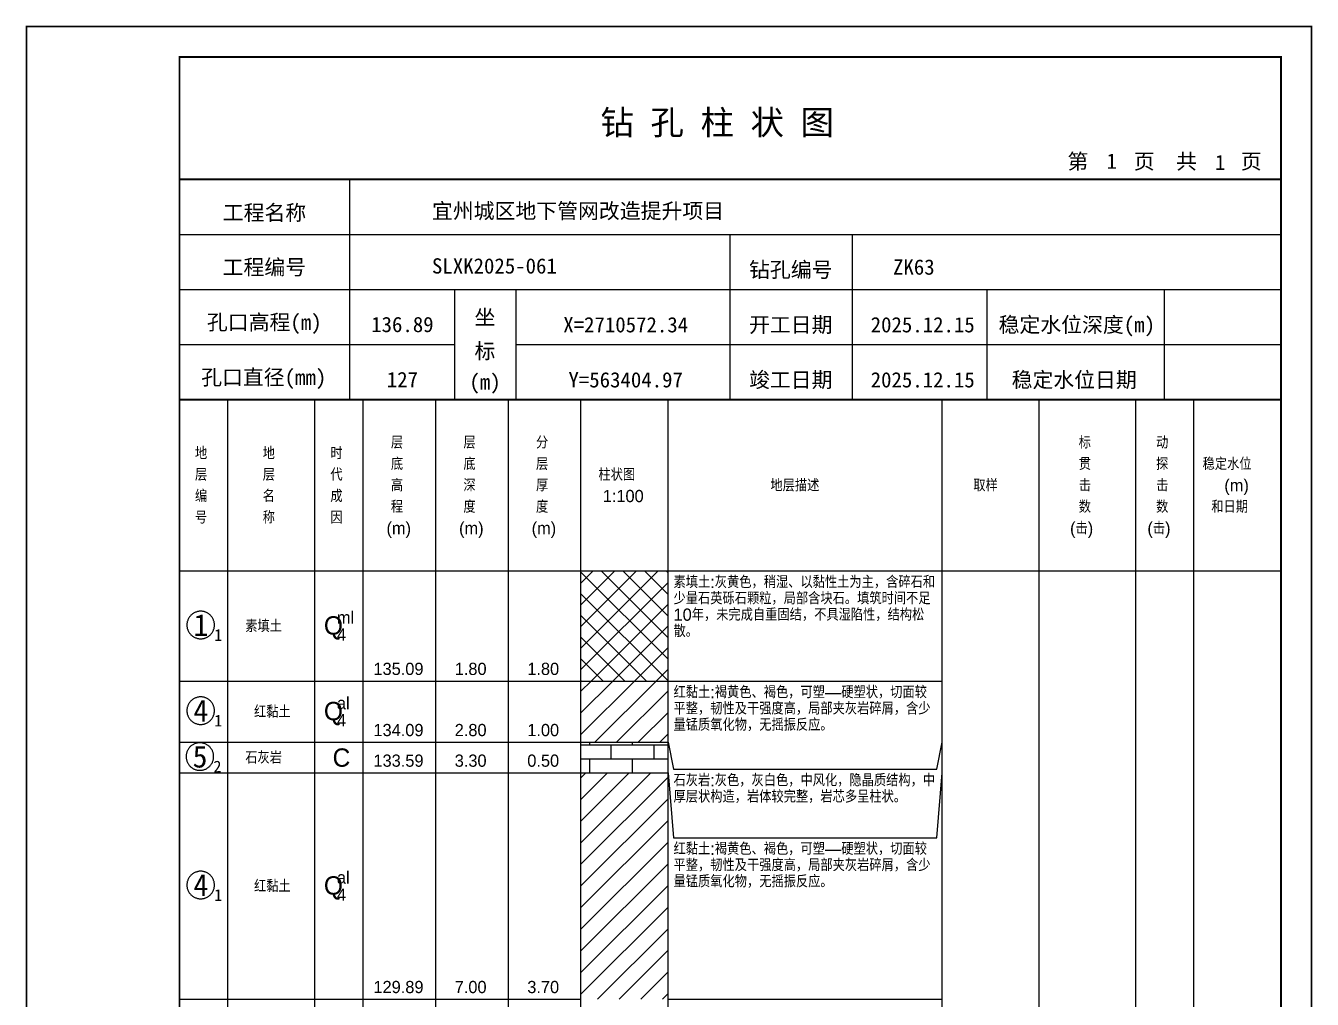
# Model space of a CAD drawing. Header units: millimetres. Extents: x 12489 to 89920, y 4630 to 4927.
# Drawn here: x 52089.3 to 52299.6, y 4767.7 to 4926.8 of the extents above; entities that cross this region are included whole.
import ezdxf
from ezdxf.enums import TextEntityAlignment as Align

# ---------------------------------------------------------------- set-up
doc = ezdxf.new("R2010")
doc.units = ezdxf.units.MM
doc.layers.add('ZZT_TC', color=7, linetype='Continuous')
doc.styles.add('成果图图块', font='', dxfattribs={"height": 2.5})
doc.styles.add('成果图模板', font='')
doc.styles.add('成果图模板标题', font='simhei.ttf')
doc.styles.add('成果图表体', font='Comfont.shx', dxfattribs={"height": 2, "bigfont": 'Hztxt12a.shx'})
doc.styles.get('成果图图块').set_extended_font_data('FangSong_GB2312')
doc.styles.get('成果图模板').set_extended_font_data('FangSong_GB2312')
pattern_1 = [(45, (0, 0), (-1.76776695, 1.76776695), [])]

# ---------------------------------------------------------------- blocks, each defined once
blk = doc.blocks.new('DCBH-1-1-1341', base_point=(0.3, -0.11))
at = {"layer": 'ZZT_TC', "color": 7}
blk.add_polyline3d([(-0.19, 2.31, 0), (-0.3, 2.31, 0), (-0.41, 2.3, 0), (-0.52, 2.29, 0), (-0.63, 2.27, 0), (-0.73, 2.24, 0), (-0.84, 2.21, 0), (-0.95, 2.18, 0), (-1.05, 2.14, 0), (-1.15, 2.09, 0), (-1.25, 2.04, 0), (-1.35, 1.99, 0), (-1.44, 1.93, 0), (-1.53, 1.87, 0), (-1.62, 1.8, 0), (-1.7, 1.73, 0), (-1.78, 1.65, 0), (-1.86, 1.57, 0), (-1.93, 1.49, 0), (-2, 1.4, 0), (-2.06, 1.31, 0), (-2.12, 1.22, 0), (-2.17, 1.12, 0), (-2.22, 1.02, 0), (-2.27, 0.92, 0), (-2.31, 0.82, 0), (-2.34, 0.71, 0), (-2.37, 0.61, 0), (-2.4, 0.5, 0), (-2.41, 0.39, 0), (-2.43, 0.28, 0), (-2.44, 0.17, 0), (-2.44, 0.06, 0), (-2.44, -0.05, 0), (-2.43, -0.16, 0), (-2.41, -0.27, 0), (-2.4, -0.38, 0), (-2.37, -0.49, 0), (-2.34, -0.6, 0), (-2.31, -0.7, 0), (-2.27, -0.8, 0), (-2.22, -0.9, 0), (-2.17, -1, 0), (-2.12, -1.1, 0), (-2.06, -1.19, 0), (-2, -1.28, 0), (-1.93, -1.37, 0), (-1.86, -1.45, 0), (-1.78, -1.53, 0), (-1.7, -1.61, 0), (-1.62, -1.68, 0), (-1.53, -1.75, 0), (-1.44, -1.81, 0), (-1.35, -1.87, 0), (-1.25, -1.93, 0), (-1.15, -1.98, 0), (-1.05, -2.02, 0), (-0.95, -2.06, 0), (-0.84, -2.1, 0), (-0.73, -2.13, 0), (-0.63, -2.15, 0), (-0.52, -2.17, 0), (-0.41, -2.18, 0), (-0.3, -2.19, 0), (-0.19, -2.19, 0), (-0.08, -2.19, 0), (0.03, -2.18, 0), (0.14, -2.17, 0), (0.25, -2.15, 0), (0.36, -2.13, 0), (0.47, -2.1, 0), (0.57, -2.06, 0), (0.67, -2.02, 0), (0.77, -1.98, 0), (0.87, -1.93, 0), (0.97, -1.87, 0), (1.06, -1.81, 0), (1.15, -1.75, 0), (1.24, -1.68, 0), (1.32, -1.61, 0), (1.4, -1.53, 0), (1.48, -1.45, 0), (1.55, -1.37, 0), (1.62, -1.28, 0), (1.68, -1.19, 0), (1.74, -1.1, 0), (1.8, -1, 0), (1.85, -0.9, 0), (1.89, -0.8, 0), (1.93, -0.7, 0), (1.97, -0.6, 0), (2, -0.49, 0), (2.02, -0.38, 0), (2.04, -0.27, 0), (2.05, -0.16, 0), (2.06, -0.05, 0), (2.06, 0.06, 0), (2.06, 0.17, 0), (2.05, 0.28, 0), (2.04, 0.39, 0), (2.02, 0.5, 0), (2, 0.61, 0), (1.97, 0.71, 0), (1.93, 0.82, 0), (1.89, 0.92, 0), (1.85, 1.02, 0), (1.8, 1.12, 0), (1.74, 1.22, 0), (1.68, 1.31, 0), (1.62, 1.4, 0), (1.55, 1.49, 0), (1.48, 1.57, 0), (1.4, 1.65, 0), (1.32, 1.73, 0), (1.24, 1.8, 0), (1.15, 1.87, 0), (1.06, 1.93, 0), (0.97, 1.99, 0), (0.87, 2.04, 0), (0.77, 2.09, 0), (0.67, 2.14, 0), (0.57, 2.18, 0), (0.47, 2.21, 0), (0.36, 2.24, 0), (0.25, 2.27, 0), (0.14, 2.29, 0), (0.03, 2.3, 0), (-0.08, 2.31, 0), (-0.19, 2.31, 0)], dxfattribs=at)
at = {"style": '成果图图块'}
blk.add_text('1', height=3.57, dxfattribs=at).set_placement((-0.16, -1.74), align=Align.CENTER)
blk.add_text('1', height=1.91, dxfattribs=at).set_placement((2.03, -2.53))
blk = doc.blocks.new('DCBH-1-1-1342', base_point=(0.3, -0.11))
at = {"layer": 'ZZT_TC', "color": 7}
blk.add_polyline3d([(-0.19, 2.31, 0), (-0.3, 2.31, 0), (-0.41, 2.3, 0), (-0.52, 2.29, 0), (-0.63, 2.27, 0), (-0.73, 2.24, 0), (-0.84, 2.21, 0), (-0.95, 2.18, 0), (-1.05, 2.14, 0), (-1.15, 2.09, 0), (-1.25, 2.04, 0), (-1.35, 1.99, 0), (-1.44, 1.93, 0), (-1.53, 1.87, 0), (-1.62, 1.8, 0), (-1.7, 1.73, 0), (-1.78, 1.65, 0), (-1.86, 1.57, 0), (-1.93, 1.49, 0), (-2, 1.4, 0), (-2.06, 1.31, 0), (-2.12, 1.22, 0), (-2.17, 1.12, 0), (-2.22, 1.02, 0), (-2.27, 0.92, 0), (-2.31, 0.82, 0), (-2.34, 0.71, 0), (-2.37, 0.61, 0), (-2.4, 0.5, 0), (-2.41, 0.39, 0), (-2.43, 0.28, 0), (-2.44, 0.17, 0), (-2.44, 0.06, 0), (-2.44, -0.05, 0), (-2.43, -0.16, 0), (-2.41, -0.27, 0), (-2.4, -0.38, 0), (-2.37, -0.49, 0), (-2.34, -0.6, 0), (-2.31, -0.7, 0), (-2.27, -0.8, 0), (-2.22, -0.9, 0), (-2.17, -1, 0), (-2.12, -1.1, 0), (-2.06, -1.19, 0), (-2, -1.28, 0), (-1.93, -1.37, 0), (-1.86, -1.45, 0), (-1.78, -1.53, 0), (-1.7, -1.61, 0), (-1.62, -1.68, 0), (-1.53, -1.75, 0), (-1.44, -1.81, 0), (-1.35, -1.87, 0), (-1.25, -1.93, 0), (-1.15, -1.98, 0), (-1.05, -2.02, 0), (-0.95, -2.06, 0), (-0.84, -2.1, 0), (-0.73, -2.13, 0), (-0.63, -2.15, 0), (-0.52, -2.17, 0), (-0.41, -2.18, 0), (-0.3, -2.19, 0), (-0.19, -2.19, 0), (-0.08, -2.19, 0), (0.03, -2.18, 0), (0.14, -2.17, 0), (0.25, -2.15, 0), (0.36, -2.13, 0), (0.47, -2.1, 0), (0.57, -2.06, 0), (0.67, -2.02, 0), (0.77, -1.98, 0), (0.87, -1.93, 0), (0.97, -1.87, 0), (1.06, -1.81, 0), (1.15, -1.75, 0), (1.24, -1.68, 0), (1.32, -1.61, 0), (1.4, -1.53, 0), (1.48, -1.45, 0), (1.55, -1.37, 0), (1.62, -1.28, 0), (1.68, -1.19, 0), (1.74, -1.1, 0), (1.8, -1, 0), (1.85, -0.9, 0), (1.89, -0.8, 0), (1.93, -0.7, 0), (1.97, -0.6, 0), (2, -0.49, 0), (2.02, -0.38, 0), (2.04, -0.27, 0), (2.05, -0.16, 0), (2.06, -0.05, 0), (2.06, 0.06, 0), (2.06, 0.17, 0), (2.05, 0.28, 0), (2.04, 0.39, 0), (2.02, 0.5, 0), (2, 0.61, 0), (1.97, 0.71, 0), (1.93, 0.82, 0), (1.89, 0.92, 0), (1.85, 1.02, 0), (1.8, 1.12, 0), (1.74, 1.22, 0), (1.68, 1.31, 0), (1.62, 1.4, 0), (1.55, 1.49, 0), (1.48, 1.57, 0), (1.4, 1.65, 0), (1.32, 1.73, 0), (1.24, 1.8, 0), (1.15, 1.87, 0), (1.06, 1.93, 0), (0.97, 1.99, 0), (0.87, 2.04, 0), (0.77, 2.09, 0), (0.67, 2.14, 0), (0.57, 2.18, 0), (0.47, 2.21, 0), (0.36, 2.24, 0), (0.25, 2.27, 0), (0.14, 2.29, 0), (0.03, 2.3, 0), (-0.08, 2.31, 0), (-0.19, 2.31, 0)], dxfattribs=at)
at = {"style": '成果图图块'}
blk.add_text('4', height=3.57, dxfattribs=at).set_placement((-0.16, -1.74), align=Align.CENTER)
blk.add_text('1', height=1.91, dxfattribs=at).set_placement((2.03, -2.53))
blk = doc.blocks.new('DCBH-1-1-1343', base_point=(0.43, -0.11))
at = {"layer": 'ZZT_TC', "color": 7}
blk.add_polyline3d([(-0.19, 2.31, 0), (-0.3, 2.31, 0), (-0.41, 2.3, 0), (-0.52, 2.29, 0), (-0.63, 2.27, 0), (-0.73, 2.24, 0), (-0.84, 2.21, 0), (-0.95, 2.18, 0), (-1.05, 2.14, 0), (-1.15, 2.09, 0), (-1.25, 2.04, 0), (-1.35, 1.99, 0), (-1.44, 1.93, 0), (-1.53, 1.87, 0), (-1.62, 1.8, 0), (-1.7, 1.73, 0), (-1.78, 1.65, 0), (-1.86, 1.57, 0), (-1.93, 1.49, 0), (-2, 1.4, 0), (-2.06, 1.31, 0), (-2.12, 1.22, 0), (-2.17, 1.12, 0), (-2.22, 1.02, 0), (-2.27, 0.92, 0), (-2.31, 0.82, 0), (-2.34, 0.71, 0), (-2.37, 0.61, 0), (-2.4, 0.5, 0), (-2.41, 0.39, 0), (-2.43, 0.28, 0), (-2.44, 0.17, 0), (-2.44, 0.06, 0), (-2.44, -0.05, 0), (-2.43, -0.16, 0), (-2.41, -0.27, 0), (-2.4, -0.38, 0), (-2.37, -0.49, 0), (-2.34, -0.6, 0), (-2.31, -0.7, 0), (-2.27, -0.8, 0), (-2.22, -0.9, 0), (-2.17, -1, 0), (-2.12, -1.1, 0), (-2.06, -1.19, 0), (-2, -1.28, 0), (-1.93, -1.37, 0), (-1.86, -1.45, 0), (-1.78, -1.53, 0), (-1.7, -1.61, 0), (-1.62, -1.68, 0), (-1.53, -1.75, 0), (-1.44, -1.81, 0), (-1.35, -1.87, 0), (-1.25, -1.93, 0), (-1.15, -1.98, 0), (-1.05, -2.02, 0), (-0.95, -2.06, 0), (-0.84, -2.1, 0), (-0.73, -2.13, 0), (-0.63, -2.15, 0), (-0.52, -2.17, 0), (-0.41, -2.18, 0), (-0.3, -2.19, 0), (-0.19, -2.19, 0), (-0.08, -2.19, 0), (0.03, -2.18, 0), (0.14, -2.17, 0), (0.25, -2.15, 0), (0.36, -2.13, 0), (0.47, -2.1, 0), (0.57, -2.06, 0), (0.67, -2.02, 0), (0.77, -1.98, 0), (0.87, -1.93, 0), (0.97, -1.87, 0), (1.06, -1.81, 0), (1.15, -1.75, 0), (1.24, -1.68, 0), (1.32, -1.61, 0), (1.4, -1.53, 0), (1.48, -1.45, 0), (1.55, -1.37, 0), (1.62, -1.28, 0), (1.68, -1.19, 0), (1.74, -1.1, 0), (1.8, -1, 0), (1.85, -0.9, 0), (1.89, -0.8, 0), (1.93, -0.7, 0), (1.97, -0.6, 0), (2, -0.49, 0), (2.02, -0.38, 0), (2.04, -0.27, 0), (2.05, -0.16, 0), (2.06, -0.05, 0), (2.06, 0.06, 0), (2.06, 0.17, 0), (2.05, 0.28, 0), (2.04, 0.39, 0), (2.02, 0.5, 0), (2, 0.61, 0), (1.97, 0.71, 0), (1.93, 0.82, 0), (1.89, 0.92, 0), (1.85, 1.02, 0), (1.8, 1.12, 0), (1.74, 1.22, 0), (1.68, 1.31, 0), (1.62, 1.4, 0), (1.55, 1.49, 0), (1.48, 1.57, 0), (1.4, 1.65, 0), (1.32, 1.73, 0), (1.24, 1.8, 0), (1.15, 1.87, 0), (1.06, 1.93, 0), (0.97, 1.99, 0), (0.87, 2.04, 0), (0.77, 2.09, 0), (0.67, 2.14, 0), (0.57, 2.18, 0), (0.47, 2.21, 0), (0.36, 2.24, 0), (0.25, 2.27, 0), (0.14, 2.29, 0), (0.03, 2.3, 0), (-0.08, 2.31, 0), (-0.19, 2.31, 0)], dxfattribs=at)
at = {"style": '成果图图块'}
blk.add_text('5', height=3.57, dxfattribs=at).set_placement((-0.16, -1.74), align=Align.CENTER)
blk.add_text('2', height=1.91, dxfattribs=at).set_placement((2.03, -2.53))
blk = doc.blocks.new('DCBH-1-1-1344', base_point=(0.3, -0.11))
at = {"layer": 'ZZT_TC', "color": 7}
blk.add_polyline3d([(-0.19, 2.31, 0), (-0.3, 2.31, 0), (-0.41, 2.3, 0), (-0.52, 2.29, 0), (-0.63, 2.27, 0), (-0.73, 2.24, 0), (-0.84, 2.21, 0), (-0.95, 2.18, 0), (-1.05, 2.14, 0), (-1.15, 2.09, 0), (-1.25, 2.04, 0), (-1.35, 1.99, 0), (-1.44, 1.93, 0), (-1.53, 1.87, 0), (-1.62, 1.8, 0), (-1.7, 1.73, 0), (-1.78, 1.65, 0), (-1.86, 1.57, 0), (-1.93, 1.49, 0), (-2, 1.4, 0), (-2.06, 1.31, 0), (-2.12, 1.22, 0), (-2.17, 1.12, 0), (-2.22, 1.02, 0), (-2.27, 0.92, 0), (-2.31, 0.82, 0), (-2.34, 0.71, 0), (-2.37, 0.61, 0), (-2.4, 0.5, 0), (-2.41, 0.39, 0), (-2.43, 0.28, 0), (-2.44, 0.17, 0), (-2.44, 0.06, 0), (-2.44, -0.05, 0), (-2.43, -0.16, 0), (-2.41, -0.27, 0), (-2.4, -0.38, 0), (-2.37, -0.49, 0), (-2.34, -0.6, 0), (-2.31, -0.7, 0), (-2.27, -0.8, 0), (-2.22, -0.9, 0), (-2.17, -1, 0), (-2.12, -1.1, 0), (-2.06, -1.19, 0), (-2, -1.28, 0), (-1.93, -1.37, 0), (-1.86, -1.45, 0), (-1.78, -1.53, 0), (-1.7, -1.61, 0), (-1.62, -1.68, 0), (-1.53, -1.75, 0), (-1.44, -1.81, 0), (-1.35, -1.87, 0), (-1.25, -1.93, 0), (-1.15, -1.98, 0), (-1.05, -2.02, 0), (-0.95, -2.06, 0), (-0.84, -2.1, 0), (-0.73, -2.13, 0), (-0.63, -2.15, 0), (-0.52, -2.17, 0), (-0.41, -2.18, 0), (-0.3, -2.19, 0), (-0.19, -2.19, 0), (-0.08, -2.19, 0), (0.03, -2.18, 0), (0.14, -2.17, 0), (0.25, -2.15, 0), (0.36, -2.13, 0), (0.47, -2.1, 0), (0.57, -2.06, 0), (0.67, -2.02, 0), (0.77, -1.98, 0), (0.87, -1.93, 0), (0.97, -1.87, 0), (1.06, -1.81, 0), (1.15, -1.75, 0), (1.24, -1.68, 0), (1.32, -1.61, 0), (1.4, -1.53, 0), (1.48, -1.45, 0), (1.55, -1.37, 0), (1.62, -1.28, 0), (1.68, -1.19, 0), (1.74, -1.1, 0), (1.8, -1, 0), (1.85, -0.9, 0), (1.89, -0.8, 0), (1.93, -0.7, 0), (1.97, -0.6, 0), (2, -0.49, 0), (2.02, -0.38, 0), (2.04, -0.27, 0), (2.05, -0.16, 0), (2.06, -0.05, 0), (2.06, 0.06, 0), (2.06, 0.17, 0), (2.05, 0.28, 0), (2.04, 0.39, 0), (2.02, 0.5, 0), (2, 0.61, 0), (1.97, 0.71, 0), (1.93, 0.82, 0), (1.89, 0.92, 0), (1.85, 1.02, 0), (1.8, 1.12, 0), (1.74, 1.22, 0), (1.68, 1.31, 0), (1.62, 1.4, 0), (1.55, 1.49, 0), (1.48, 1.57, 0), (1.4, 1.65, 0), (1.32, 1.73, 0), (1.24, 1.8, 0), (1.15, 1.87, 0), (1.06, 1.93, 0), (0.97, 1.99, 0), (0.87, 2.04, 0), (0.77, 2.09, 0), (0.67, 2.14, 0), (0.57, 2.18, 0), (0.47, 2.21, 0), (0.36, 2.24, 0), (0.25, 2.27, 0), (0.14, 2.29, 0), (0.03, 2.3, 0), (-0.08, 2.31, 0), (-0.19, 2.31, 0)], dxfattribs=at)
at = {"style": '成果图图块'}
blk.add_text('4', height=3.57, dxfattribs=at).set_placement((-0.16, -1.74), align=Align.CENTER)
blk.add_text('1', height=1.91, dxfattribs=at).set_placement((2.03, -2.53))
blk = doc.blocks.new('钻孔柱状图路桥昇龙制图梁世成校核莫家里.dwg181', base_point=(25, 236))
for p, q in [((52.82, 236), (52.82, 272)), ((25, 263), (205, 263)), ((115, 236), (115, 263)), ((135, 236), (135, 263)), ((25, 254), (205, 254)), ((70, 236), (70, 254)), ((80, 236), (80, 254)), ((157, 236), (157, 254)), ((185.95, 236), (185.95, 254)), ((25, 245), (70, 245)), ((80, 245), (205, 245))]:
    blk.add_line(p, q)
for points, const_width in [([(0, 0), (210, 0), (210, 297), (0, 297)], 0.25), ([(25, 5), (205, 5), (205, 292), (25, 292)], 0.3)]:
    blk.add_lwpolyline(points, close=True, dxfattribs=dict(const_width=const_width))
at = {"const_width": 0.3}
for points in [[(25, 272), (205, 272)], [(25, 236), (205, 236)]]:
    blk.add_lwpolyline(points, dxfattribs=at)
for s, height, style, p in [('钻 孔 柱 状 图', 4, '成果图模板标题', (93.8, 279.31)), ('第', 2.5, '成果图模板', (170.12, 273.7)), ('页', 2.5, '成果图模板', (180.96, 273.7)), ('共', 2.5, '成果图模板', (187.88, 273.7)), ('页', 2.5, '成果图模板', (198.44, 273.7)), ('工程名称', 2.5, '成果图模板', (32.07, 265.32)), ('宜州城区地下管网改造提升项目', 2.5, '成果图模板', (66.26, 265.61)), ('工程编号', 2.5, '成果图模板', (32.05, 256.41)), ('SLXK2025-061', 2.5, '成果图模板', (66.26, 256.61)), ('钻孔编号', 2.5, '成果图模板', (118.08, 256)), ('ZK63', 2.5, '成果图模板', (141.61, 256.43)), ('孔口高程(m)', 2.5, '成果图模板', (29.48, 247.41)), ('坐', 2.5, '成果图模板', (73.21, 248.24)), ('开工日期', 2.5, '成果图模板', (118.08, 247)), ('稳定水位深度(m)', 2.5, '成果图模板', (158.86, 247)), ('标', 2.5, '成果图模板', (73.21, 242.7)), ('孔口直径(mm)', 2.5, '成果图模板', (28.54, 238.41)), ('(m) ', 2.5, '成果图模板', (72.38, 237.65)), ('竣工日期', 2.5, '成果图模板', (118.08, 238)), ('稳定水位日期', 2.5, '成果图模板', (160.99, 238))]:
    blk.add_text(s, height=height, dxfattribs=dict(style=style)).set_placement(p)
at = {"style": '成果图模板'}
for s, p in [('1', (177.35, 273.74)), ('1', (195.08, 273.53)), ('136.89', (61.43, 247.04)), ('X=2710572.34', (97.92, 247)), ('2025.12.15', (146.46, 247)), ('127', (61.43, 238.04)), ('Y=563404.97', (97.92, 238)), ('2025.12.15', (146.46, 238))]:
    blk.add_text(s, height=2.5, dxfattribs=at).set_placement(p, align=Align.CENTER)

msp = doc.modelspace()

# ---------------------------------------------------------------- hatches: boundary and pattern name
at = {"linetype": 'Continuous'}
h = msp.add_hatch(dxfattribs=at)
h.set_pattern_fill('GKSTT', scale=0.5, style=0, pattern_type=2)
h.set_pattern_definition([(45, (0, 0), (-1.76776695, 1.76776695), []), (135, (0, 0), (-1.76776695, -1.76776695), [])])
h.paths.add_polyline_path([(52180.06, 4819.71), (52194.29, 4819.71), (52194.29, 4837.71), (52180.06, 4837.71)])
h = msp.add_hatch(dxfattribs=at)
h.set_pattern_fill('GKNXT', scale=0.5, style=0, pattern_type=2)
h.set_pattern_definition(pattern_1)
h.paths.add_polyline_path([(52180.06, 4809.71), (52194.29, 4809.71), (52194.29, 4819.71), (52180.06, 4819.71)])
h = msp.add_hatch(dxfattribs=at)
h.set_pattern_fill('GKSHY', scale=0.5, style=0, pattern_type=2)
h.set_pattern_definition([(0, (0, 0), (0, 2.3), []), (90, (0, 0), (-3.5, 2.3), [2.3, -2.3])])
h.paths.add_polyline_path([(52180.06, 4804.71), (52194.29, 4804.71), (52194.29, 4809.71), (52180.06, 4809.71)])
h = msp.add_hatch(dxfattribs=at)
h.set_pattern_fill('GKNXT', scale=0.5, style=0, pattern_type=2)
h.set_pattern_definition(pattern_1)
h.paths.add_polyline_path([(52180.06, 4767.71), (52194.29, 4767.71), (52194.29, 4804.71), (52180.06, 4804.71)])

# ---------------------------------------------------------------- linework, layer by layer
at = {"color": 0}
for p, q in [((52114.45, 4837.71), (52122.35, 4837.71)), ((52114.45, 4819.71), (52114.45, 4837.71)), ((52122.35, 4819.71), (52122.35, 4837.71)), ((52114.45, 4819.71), (52122.35, 4819.71)), ((52114.45, 4819.71), (52122.35, 4819.71)), ((52114.45, 4809.71), (52114.45, 4819.71)), ((52122.35, 4809.71), (52122.35, 4819.71)), ((52114.45, 4809.71), (52122.35, 4809.71)), ((52114.45, 4809.71), (52122.35, 4809.71)), ((52114.45, 4804.71), (52114.45, 4809.71)), ((52122.35, 4804.71), (52122.35, 4809.71)), ((52114.45, 4804.71), (52122.35, 4804.71)), ((52114.45, 4804.71), (52122.35, 4804.71)), ((52114.45, 4767.71), (52114.45, 4804.71)), ((52122.35, 4767.71), (52122.35, 4804.71)), ((52114.45, 4767.71), (52122.35, 4767.71))]:
    msp.add_line(p, q, dxfattribs=at)
for points in [[(52114.45, 4865.71), (52122.35, 4865.71)], [(52114.45, 4837.71), (52114.45, 4865.71)], [(52122.35, 4837.71), (52122.35, 4865.71)], [(52122.35, 4865.71), (52136.58, 4865.71)], [(52122.35, 4837.71), (52122.35, 4865.71)], [(52136.58, 4837.71), (52136.58, 4865.71)], [(52136.58, 4865.71), (52144.49, 4865.71)], [(52136.58, 4837.71), (52136.58, 4865.71)], [(52144.49, 4837.71), (52144.49, 4865.71)], [(52144.49, 4865.71), (52156.35, 4865.71)], [(52144.49, 4837.71), (52144.49, 4865.71)], [(52156.35, 4837.71), (52156.35, 4865.71)], [(52156.35, 4865.71), (52168.2, 4865.71)], [(52156.35, 4837.71), (52156.35, 4865.71)], [(52168.2, 4837.71), (52168.2, 4865.71)], [(52168.2, 4865.71), (52180.06, 4865.71)], [(52168.2, 4837.71), (52168.2, 4865.71)], [(52180.06, 4837.71), (52180.06, 4865.71)], [(52180.06, 4865.71), (52194.29, 4865.71)], [(52180.06, 4837.71), (52180.06, 4865.71)], [(52194.29, 4837.71), (52194.29, 4865.71)], [(52194.29, 4865.71), (52239.11, 4865.71)], [(52194.29, 4837.71), (52194.29, 4865.71)], [(52239.11, 4837.71), (52239.11, 4865.71)], [(52239.11, 4865.71), (52254.92, 4865.71)], [(52239.11, 4837.71), (52239.11, 4865.71)], [(52254.92, 4837.71), (52254.92, 4865.71)], [(52254.92, 4865.71), (52270.73, 4865.71)], [(52254.92, 4837.71), (52254.92, 4865.71)], [(52270.73, 4837.71), (52270.73, 4865.71)], [(52270.73, 4865.71), (52280.22, 4865.71)], [(52270.73, 4837.71), (52270.73, 4865.71)], [(52280.22, 4837.71), (52280.22, 4865.71)], [(52280.22, 4865.71), (52294.45, 4865.71)], [(52280.22, 4837.71), (52280.22, 4865.71)], [(52294.45, 4837.71), (52294.45, 4865.71)], [(52114.45, 4837.71), (52122.35, 4837.71)], [(52114.45, 4643.71), (52114.45, 4837.71)], [(52114.45, 4837.71), (52122.35, 4837.71)], [(52122.35, 4643.71), (52122.35, 4837.71)], [(52122.35, 4837.71), (52136.58, 4837.71)], [(52122.35, 4643.71), (52122.35, 4837.71)], [(52122.35, 4837.71), (52136.58, 4837.71)], [(52122.35, 4837.71), (52136.58, 4837.71)], [(52122.35, 4819.71), (52122.35, 4837.71)], [(52136.58, 4643.71), (52136.58, 4837.71)], [(52136.58, 4819.71), (52136.58, 4837.71)], [(52136.58, 4837.71), (52144.49, 4837.71)], [(52136.58, 4643.71), (52136.58, 4837.71)], [(52136.58, 4837.71), (52144.49, 4837.71)], [(52136.58, 4837.71), (52144.49, 4837.71)], [(52136.58, 4819.71), (52136.58, 4837.71)], [(52144.49, 4643.71), (52144.49, 4837.71)], [(52144.49, 4819.71), (52144.49, 4837.71)], [(52144.49, 4837.71), (52156.35, 4837.71)], [(52144.49, 4643.71), (52144.49, 4837.71)], [(52144.49, 4837.71), (52156.35, 4837.71)], [(52144.49, 4837.71), (52156.35, 4837.71)], [(52144.49, 4819.71), (52144.49, 4837.71)], [(52156.35, 4643.71), (52156.35, 4837.71)], [(52156.35, 4819.71), (52156.35, 4837.71)], [(52156.35, 4837.71), (52168.2, 4837.71)], [(52156.35, 4643.71), (52156.35, 4837.71)], [(52156.35, 4837.71), (52168.2, 4837.71)], [(52156.35, 4837.71), (52168.2, 4837.71)], [(52156.35, 4819.71), (52156.35, 4837.71)], [(52168.2, 4643.71), (52168.2, 4837.71)], [(52168.2, 4819.71), (52168.2, 4837.71)], [(52168.2, 4837.71), (52180.06, 4837.71)], [(52168.2, 4643.71), (52168.2, 4837.71)], [(52168.2, 4837.71), (52180.06, 4837.71)], [(52168.2, 4837.71), (52180.06, 4837.71)], [(52168.2, 4819.71), (52168.2, 4837.71)], [(52180.06, 4643.71), (52180.06, 4837.71)], [(52180.06, 4819.71), (52180.06, 4837.71)], [(52180.06, 4837.71), (52194.29, 4837.71)], [(52180.06, 4643.71), (52180.06, 4837.71)], [(52180.06, 4837.71), (52194.29, 4837.71)], [(52194.29, 4643.71), (52194.29, 4837.71)], [(52194.29, 4837.71), (52239.11, 4837.71)], [(52194.29, 4643.71), (52194.29, 4837.71)], [(52194.29, 4837.71), (52239.11, 4837.71)], [(52194.29, 4837.71), (52239.11, 4837.71)], [(52194.29, 4819.71), (52194.29, 4837.71)], [(52239.11, 4643.71), (52239.11, 4837.71)], [(52239.11, 4819.71), (52239.11, 4837.71)], [(52239.11, 4837.71), (52254.92, 4837.71)], [(52239.11, 4643.71), (52239.11, 4837.71)], [(52239.11, 4837.71), (52254.92, 4837.71)], [(52254.92, 4643.71), (52254.92, 4837.71)], [(52254.92, 4837.71), (52270.73, 4837.71)], [(52254.92, 4643.71), (52254.92, 4837.71)], [(52254.92, 4837.71), (52270.73, 4837.71)], [(52270.73, 4643.71), (52270.73, 4837.71)], [(52270.73, 4837.71), (52280.22, 4837.71)], [(52270.73, 4643.71), (52270.73, 4837.71)], [(52270.73, 4837.71), (52280.22, 4837.71)], [(52280.22, 4643.71), (52280.22, 4837.71)], [(52280.22, 4837.71), (52294.45, 4837.71)], [(52280.22, 4643.71), (52280.22, 4837.71)], [(52280.22, 4837.71), (52294.45, 4837.71)], [(52294.45, 4643.71), (52294.45, 4837.71)], [(52122.35, 4819.71), (52136.58, 4819.71)], [(52122.35, 4819.71), (52136.58, 4819.71)], [(52122.35, 4809.71), (52122.35, 4819.71)], [(52136.58, 4809.71), (52136.58, 4819.71)], [(52136.58, 4819.71), (52144.49, 4819.71)], [(52136.58, 4819.71), (52144.49, 4819.71)], [(52136.58, 4809.71), (52136.58, 4819.71)], [(52144.49, 4809.71), (52144.49, 4819.71)], [(52144.49, 4819.71), (52156.35, 4819.71)], [(52144.49, 4819.71), (52156.35, 4819.71)], [(52144.49, 4809.71), (52144.49, 4819.71)], [(52156.35, 4809.71), (52156.35, 4819.71)], [(52156.35, 4819.71), (52168.2, 4819.71)], [(52156.35, 4819.71), (52168.2, 4819.71)], [(52156.35, 4809.71), (52156.35, 4819.71)], [(52168.2, 4809.71), (52168.2, 4819.71)], [(52168.2, 4819.71), (52180.06, 4819.71)], [(52168.2, 4819.71), (52180.06, 4819.71)], [(52168.2, 4809.71), (52168.2, 4819.71)], [(52180.06, 4809.71), (52180.06, 4819.71)], [(52194.29, 4819.71), (52239.11, 4819.71)], [(52194.29, 4809.71), (52194.29, 4819.71)], [(52239.11, 4809.71), (52239.11, 4819.71)], [(52122.35, 4809.71), (52136.58, 4809.71)], [(52122.35, 4809.71), (52136.58, 4809.71)], [(52122.35, 4804.71), (52122.35, 4809.71)], [(52136.58, 4804.71), (52136.58, 4809.71)], [(52136.58, 4809.71), (52144.49, 4809.71)], [(52136.58, 4809.71), (52144.49, 4809.71)], [(52136.58, 4804.71), (52136.58, 4809.71)], [(52144.49, 4804.71), (52144.49, 4809.71)], [(52144.49, 4809.71), (52156.35, 4809.71)], [(52144.49, 4809.71), (52156.35, 4809.71)], [(52144.49, 4804.71), (52144.49, 4809.71)], [(52156.35, 4804.71), (52156.35, 4809.71)], [(52156.35, 4809.71), (52168.2, 4809.71)], [(52156.35, 4809.71), (52168.2, 4809.71)], [(52156.35, 4804.71), (52156.35, 4809.71)], [(52168.2, 4804.71), (52168.2, 4809.71)], [(52168.2, 4809.71), (52180.06, 4809.71)], [(52168.2, 4809.71), (52180.06, 4809.71)], [(52168.2, 4804.71), (52168.2, 4809.71)], [(52180.06, 4804.71), (52180.06, 4809.71)], [(52194.29, 4809.71), (52195.19, 4805.31)], [(52194.29, 4804.71), (52194.29, 4809.71)], [(52238.22, 4805.31), (52239.11, 4809.71)], [(52239.11, 4804.71), (52239.11, 4809.71)], [(52122.35, 4804.71), (52136.58, 4804.71)], [(52122.35, 4804.71), (52136.58, 4804.71)], [(52122.35, 4767.71), (52122.35, 4804.71)], [(52136.58, 4767.71), (52136.58, 4804.71)], [(52136.58, 4804.71), (52144.49, 4804.71)], [(52136.58, 4804.71), (52144.49, 4804.71)], [(52136.58, 4767.71), (52136.58, 4804.71)], [(52144.49, 4767.71), (52144.49, 4804.71)], [(52144.49, 4804.71), (52156.35, 4804.71)], [(52144.49, 4804.71), (52156.35, 4804.71)], [(52144.49, 4767.71), (52144.49, 4804.71)], [(52156.35, 4767.71), (52156.35, 4804.71)], [(52156.35, 4804.71), (52168.2, 4804.71)], [(52156.35, 4804.71), (52168.2, 4804.71)], [(52156.35, 4767.71), (52156.35, 4804.71)], [(52168.2, 4767.71), (52168.2, 4804.71)], [(52168.2, 4804.71), (52180.06, 4804.71)], [(52168.2, 4804.71), (52180.06, 4804.71)], [(52168.2, 4767.71), (52168.2, 4804.71)], [(52180.06, 4767.71), (52180.06, 4804.71)], [(52194.29, 4804.71), (52195.19, 4794.11)], [(52194.29, 4767.71), (52194.29, 4804.71)], [(52195.19, 4805.31), (52238.22, 4805.31)], [(52238.22, 4794.11), (52239.11, 4804.71)], [(52239.11, 4767.71), (52239.11, 4804.71)], [(52195.19, 4794.11), (52238.22, 4794.11)], [(52122.35, 4767.71), (52136.58, 4767.71)], [(52136.58, 4767.71), (52144.49, 4767.71)], [(52144.49, 4767.71), (52156.35, 4767.71)], [(52156.35, 4767.71), (52168.2, 4767.71)], [(52168.2, 4767.71), (52180.06, 4767.71)], [(52194.29, 4767.71), (52239.11, 4767.71)]]:
    msp.add_lwpolyline(points, dxfattribs=at)
at = {"color": 7, "flags": 128}
for points in [[(52180.06, 4819.71), (52194.29, 4819.71)], [(52180.06, 4809.71), (52194.29, 4809.71)], [(52180.06, 4804.71), (52194.29, 4804.71)]]:
    msp.add_lwpolyline(points, dxfattribs=at)

# ---------------------------------------------------------------- block references
for name, p in [('钻孔柱状图路桥昇龙制图梁世成校核莫家里.dwg181', (52114.45, 4865.71)), ('DCBH-1-1-1341', (52118.4, 4828.71)), ('DCBH-1-1-1342', (52118.4, 4814.71)), ('DCBH-1-1-1343', (52118.4, 4807.21)), ('DCBH-1-1-1344', (52118.4, 4786.21))]:
    msp.add_blockref(name, p)

# ---------------------------------------------------------------- texts
at = {"color": 0, "style": '成果图表体'}
for s, height, p in [('层', 2, (52149, 4857.71)), ('层', 2, (52160.85, 4857.71)), ('分', 2, (52172.71, 4857.71)), ('标', 2, (52261.41, 4857.71)), ('动', 2, (52274.05, 4857.71)), ('地', 2, (52116.98, 4855.96)), ('地', 2, (52128.05, 4855.96)), ('时', 2, (52139.11, 4855.96)), ('底', 2, (52149, 4854.21)), ('底', 2, (52160.85, 4854.21)), ('层', 2, (52172.71, 4854.21)), ('贯', 2, (52261.41, 4854.21)), ('探', 2, (52274.05, 4854.21)), ('稳定水位', 2, (52281.65, 4854.21)), ('层', 2, (52116.98, 4852.46)), ('层', 2, (52128.05, 4852.46)), ('代', 2, (52139.11, 4852.46)), ('高', 2, (52149, 4850.71)), ('深', 2, (52160.85, 4850.71)), ('厚', 2, (52172.71, 4850.71)), ('柱状图', 2, (52182.91, 4852.46)), ('地层描述', 2, (52211.02, 4850.71)), ('取样', 2, (52244.18, 4850.71)), ('击', 2, (52261.41, 4850.71)), ('击', 2, (52274.05, 4850.71)), ('(m)', 2, (52285.2, 4850.71)), ('编', 2, (52116.98, 4848.96)), ('名', 2, (52128.05, 4848.96)), ('成', 2, (52139.11, 4848.96)), ('1:100', 2, (52183.62, 4848.96)), ('程', 2, (52149, 4847.21)), ('度', 2, (52160.85, 4847.21)), ('度', 2, (52172.71, 4847.21)), ('数', 2, (52261.41, 4847.21)), ('数', 2, (52274.05, 4847.21)), ('和日期', 2, (52283.07, 4847.21)), ('号', 2, (52116.98, 4845.46)), ('称', 2, (52128.05, 4845.46)), ('因', 2, (52139.11, 4845.46)), ('(m)', 2, (52148.28, 4843.71)), ('(m)', 2, (52160.14, 4843.71)), ('(m)', 2, (52172, 4843.71)), ('(击)', 2, (52259.99, 4843.71)), ('(击)', 2, (52272.63, 4843.71)), ('素填土', 2, (52125.2, 4827.71)), ('Q', 3, (52138.05, 4827.31)), ('ml', 2, (52140.18, 4829.11)), ('4', 2, (52140.18, 4826.31)), ('135.09', 2, (52146.15, 4820.71)), ('1.80', 2, (52159.43, 4820.71)), ('1.80', 2, (52171.29, 4820.71)), ('al', 2, (52140.18, 4815.11)), ('红黏土', 2, (52126.63, 4813.71)), ('Q', 3, (52138.05, 4813.31)), ('4', 2, (52140.18, 4812.31)), ('134.09', 2, (52146.15, 4810.71)), ('2.80', 2, (52159.43, 4810.71)), ('1.00', 2, (52171.29, 4810.71)), ('石灰岩', 2, (52125.2, 4806.21)), ('C', 3, (52139.47, 4805.71)), ('133.59', 2, (52146.15, 4805.71)), ('3.30', 2, (52159.43, 4805.71)), ('0.50', 2, (52171.29, 4805.71)), ('红黏土', 2, (52126.63, 4785.21)), ('Q', 3, (52138.05, 4784.81)), ('al', 2, (52140.18, 4786.61)), ('4', 2, (52140.18, 4783.81)), ('129.89', 2, (52146.15, 4768.71)), ('7.00', 2, (52159.43, 4768.71)), ('3.70', 2, (52171.29, 4768.71))]:
    msp.add_text(s, height=height, dxfattribs=at).set_placement(p)
at = {"color": 0, "char_height": 2, "width": 43.0292, "attachment_point": 1, "line_spacing_factor": 0.8, "style": '成果图表体'}
for s, insert in [('素填土:灰黄色，稍湿、以黏性土为主，含碎石和少量石英砾石颗粒，局部含块石。填筑时间不足10年，未完成自重固结，不具湿陷性，结构松散。', (52195.19, 4836.91)), ('红黏土:褐黄色、褐色，可塑—硬塑状，切面较平整，韧性及干强度高，局部夹灰岩碎屑，含少量锰质氧化物，无摇振反应。', (52195.19, 4818.91)), ('石灰岩:灰色，灰白色，中风化，隐晶质结构，中厚层状构造，岩体较完整，岩芯多呈柱状。', (52195.19, 4804.51)), ('红黏土:褐黄色、褐色，可塑—硬塑状，切面较平整，韧性及干强度高，局部夹灰岩碎屑，含少量锰质氧化物，无摇振反应。', (52195.19, 4793.31))]:
    msp.add_mtext(s, dxfattribs=dict(at, insert=insert))

doc.saveas('drawing.dxf')
